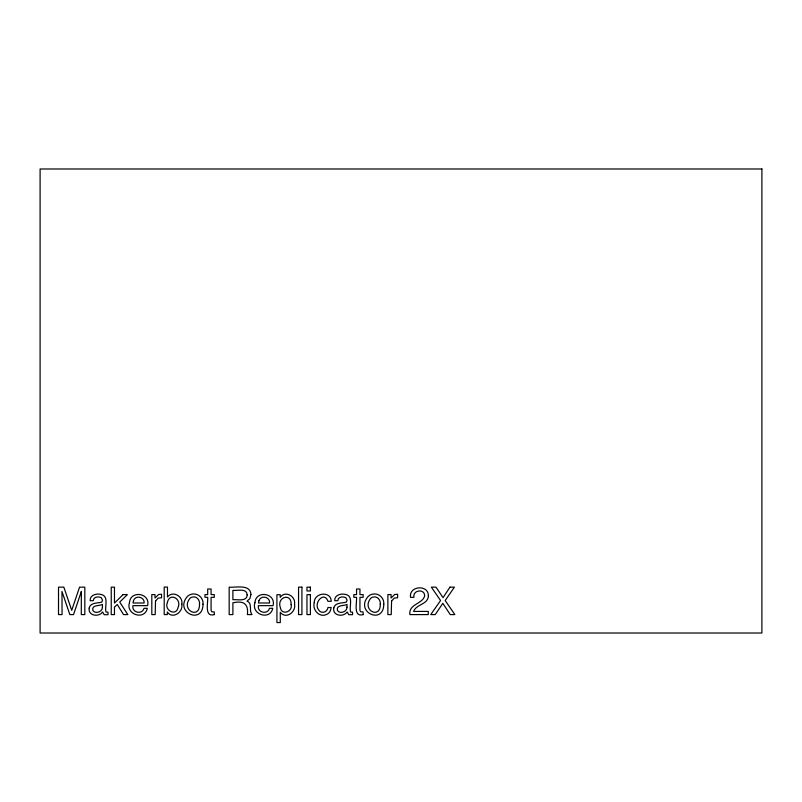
<?xml version="1.0" encoding="UTF-8"?>
<svg xmlns="http://www.w3.org/2000/svg" width="802" height="802" viewBox="0 0 802 802"><rect width="100%" height="100%" fill="white"/><g stroke="black" fill="none" stroke-linecap="round" stroke-linejoin="round"><path stroke-width="1.2" d="M81.363 591.445L81.283 614.593L84.822 614.593L84.822 587.154L79.548 587.154L71.719 610.352L63.839 587.154L58.516 587.154L58.516 614.593L62.065 614.593L61.965 591.445L69.854 614.593L73.533 614.593L81.363 591.445M291.106 604.467C293.121 611.886 281.322 615.816 280.329 607.435C276.55 597.099 291.617 592.317 291.106 604.467M167.387 602.563C163.909 610.322 176.209 616.718 178.034 607.575C182.074 598.653 169.362 591.956 167.387 602.563M181.813 604.207C183.387 612.157 172.53 619.665 167.297 612.036L167.297 614.593L164.199 614.593L164.199 587.054L167.468 587.054L167.468 597.019C172.57 590.222 183.397 596.267 181.813 604.207M203.016 604.167C202.876 625.099 174.515 612.407 186.936 596.999A8.261 8.261 0 0 1 191.758 594.192C197.783 592.688 203.688 598.041 203.016 604.167M314.264 602.653C312.088 610.162 319.858 618.352 327.226 614.142A6.867 6.867 0 0 0 330.254 610.954L331.226 607.515L327.958 607.515C327.567 610.522 324.77 612.969 321.682 612.167A4.12 4.12 0 0 1 318.955 610.242C312.75 603.445 324.229 590.342 327.958 601.31L331.226 601.31C331.096 590.603 313.933 592.598 314.264 602.653M383.787 604.167C383.637 625.099 355.276 612.407 367.697 596.999A8.261 8.261 0 0 1 372.529 594.192C378.544 592.688 384.459 598.041 383.787 604.167M129.483 602.673C125.443 614.482 144.691 620.808 147.307 608.317L143.999 608.317C142.375 614.974 131.558 612.758 132.921 605.66L147.588 605.66C150.796 592.949 130.275 589.911 129.483 602.673M254.946 602.673C250.906 614.482 270.164 620.808 272.77 608.317L269.472 608.317C267.838 614.974 257.021 612.758 258.394 605.66L273.051 605.66C276.269 592.949 255.738 589.911 254.946 602.673M294.534 604.147C296.299 612.036 285.833 619.625 280.289 612.347L280.289 622.573L276.921 622.573L276.921 594.683L280.189 594.683L280.189 597.33C285.061 590.172 296.018 596.227 294.534 604.147M247.146 594.904C247.216 602.011 237.031 599.224 232.891 599.726L232.891 590.342C237.021 590.984 246.966 587.816 247.146 594.904M89.202 608.026C87.639 615.736 98.947 617.59 102.606 611.946L104.2 614.713L108.019 614.683L108.019 612.207L106.014 611.996C104.42 606.643 109.293 596.087 101.072 594.432C96.601 593.209 89.744 594.994 90.125 600.698L93.263 600.698C93.343 596.658 98.506 596.227 101.303 597.711L102.526 600.207L101.724 602.152C97.553 603.264 90.325 602.432 89.202 608.026M333.772 608.026C332.208 615.736 343.507 617.59 347.166 611.946L348.77 614.713L352.579 614.683L352.579 612.207L350.574 611.996C348.98 606.643 353.852 596.087 345.642 594.432C341.161 593.209 334.314 594.994 334.685 600.698L337.822 600.698C337.913 596.658 343.066 596.227 345.873 597.711L347.096 600.207L346.284 602.152C342.113 603.264 334.895 602.432 333.772 608.026M428.378 595.766C428.338 604.497 416.098 604.147 413.632 611.415L428.248 611.415L428.248 614.593L409.882 614.593C408.469 603.936 422.554 604.147 424.659 595.916C424.789 588.317 412.398 589.981 413.952 597.33L410.534 597.33C408.659 585.681 428.579 584.307 428.378 595.766M199.508 604.267C199.818 619.415 181.463 610.533 189.232 599.294A4.571 4.571 0 0 1 192.28 597.089C196.65 595.836 200.069 600.117 199.508 604.267M380.268 604.267C380.579 619.415 362.233 610.533 369.993 599.294A4.571 4.571 0 0 1 373.04 597.089C377.421 595.836 380.83 600.117 380.268 604.267M250.916 594.553L249.903 598.583L247.046 601.109C252.259 603.004 249.352 609.49 251.237 613.37L251.968 614.593L247.407 614.593C248.62 603.866 243.718 600.407 232.891 602.823L232.891 614.593L229.171 614.593L229.171 587.154C235.658 587.776 250.525 583.826 250.916 594.553M102.435 607.124C102.706 611.695 95.448 614.412 92.872 610.573C91.338 604.628 99.207 606.192 102.435 604.417L102.435 607.124M346.995 607.124C347.266 611.695 340.008 614.412 337.442 610.573C335.898 604.628 343.767 606.192 346.995 604.417L346.995 607.124M155.518 601.079L155.177 614.593L151.809 614.593L151.809 594.583L155.007 594.583L155.007 598.041L158.575 594.503L161.543 594.232L161.543 597.781L158.195 598.091L155.518 601.079M391.577 601.079L391.236 614.593L387.877 614.593L387.877 594.583L391.065 594.583L391.065 598.041L394.644 594.503L397.612 594.232L397.612 597.781L394.253 598.091L391.577 601.079M133.483 600.638L133.012 602.994L144.129 602.994C144.791 596.778 135.408 594.793 133.483 600.638M258.946 600.638L258.485 602.994L269.602 602.994C270.254 596.778 260.881 594.793 258.946 600.638M449.972 587.154L443.025 597.65L436.017 587.154L431.366 587.154L440.579 600.528L430.744 614.593L435.235 614.593L442.834 603.315L450.233 614.593L454.844 614.593L445.19 600.528L454.403 587.154L449.972 587.154M123.097 594.583L114.465 603.084L114.465 587.154L111.237 587.154L111.237 614.593L114.465 614.593L114.465 607.084L117.282 604.507L123.528 614.593L127.819 614.593L119.729 602.081L127.398 594.583L123.097 594.583M214.284 614.593C204.079 617.55 208.199 602.422 207.688 597.33L204.981 597.33L204.981 594.583L207.688 594.583L207.688 588.999L211.086 588.999L211.086 594.583L214.284 594.583L214.284 597.33L211.086 597.33L211.086 610.392L211.798 611.796L214.284 611.946L214.284 614.593M363.136 614.593C352.93 617.55 357.05 602.422 356.549 597.33L353.832 597.33L353.832 594.583L356.549 594.583L356.549 588.999L359.948 588.999L359.948 594.583L363.136 594.583L363.136 597.33L359.948 597.33L359.948 610.392L360.649 611.796L363.136 611.946L363.136 614.593M761.9 168.991L40.1 168.991L40.1 633.009L761.9 633.009L761.9 168.991M301.923 587.154L298.555 587.154L298.555 614.593L301.923 614.593L301.923 587.154M310.384 587.154L306.965 587.154L306.965 590.964L310.384 590.964L310.384 587.154M310.384 594.683L306.965 594.683L306.965 614.593L310.384 614.593L310.384 594.683"/></g></svg>
